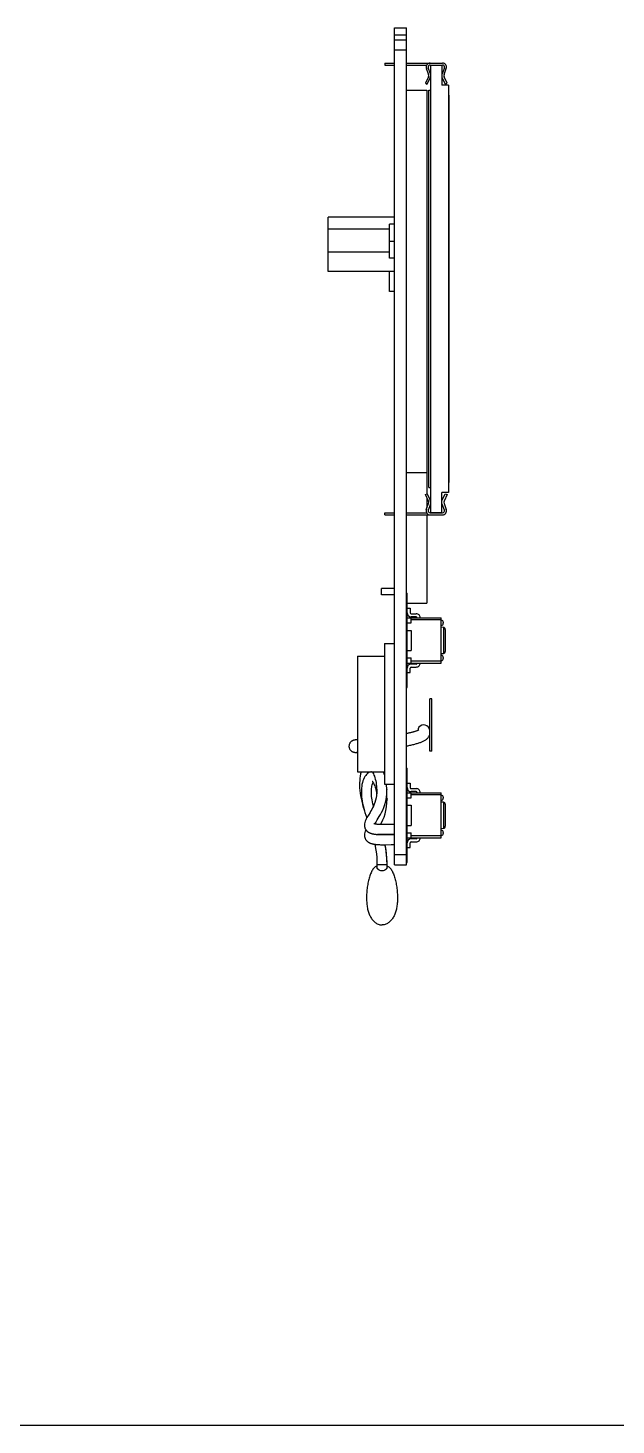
# Model space of a CAD drawing. Header units: millimetres. Extents: x 4030 to 7017, y -668 to -190.
# Drawn here: x 4180.6 to 4239.1, y -400.4 to -261.5 of the extents above; entities that cross this region are included whole.
import ezdxf

# ---------------------------------------------------------------- set-up
doc = ezdxf.new("R2010")
doc.units = ezdxf.units.MM
doc.header["$LTSCALE"] = 16.335
doc.layers.get('0').update_dxf_attribs({"linetype": 'CONTINUOUS'})

msp = doc.modelspace()

# ---------------------------------------------------------------- linework, layer by layer
at = {"color": 7, "linetype": 'Continuous'}
for p, q in [((4217.084, -344.675), (4217.084, -261.475)), ((4217.084, -261.475), (4218.284, -261.475)), ((4217.084, -262.175), (4218.284, -262.175)), ((4218.284, -344.675), (4218.284, -261.475)), ((4218.284, -262.675), (4217.084, -262.675)), ((4218.284, -263.675), (4217.084, -263.675)), ((4216.12, -264.965), (4216.12, -265.165)), ((4216.12, -264.965), (4217.084, -264.965)), ((4216.12, -265.165), (4217.084, -265.165)), ((4218.284, -264.965), (4221.849, -264.965)), ((4218.284, -265.165), (4220.273, -265.165)), ((4220.62, -265.165), (4221.849, -265.165)), ((4220.684, -309.675), (4220.684, -265.175)), ((4220.684, -265.175), (4221.784, -265.175)), ((4221.784, -265.175), (4221.784, -267.175)), ((4220.454, -266.335), (4220.153, -266.98)), ((4220.244, -265.501), (4220.464, -266.106)), ((4220.334, -267.065), (4220.635, -266.419)), ((4220.652, -266.037), (4220.432, -265.433)), ((4222.036, -265.433), (4221.817, -266.037)), ((4221.833, -266.419), (4222.134, -267.065)), ((4222.005, -266.106), (4222.224, -265.501)), ((4222.315, -266.98), (4222.015, -266.335)), ((4218.284, -267.675), (4220.284, -267.675)), ((4220.153, -266.98), (4220.334, -267.065)), ((4220.284, -267.675), (4220.284, -306.675)), ((4220.484, -307.175), (4220.484, -267.675)), ((4220.484, -267.675), (4220.684, -267.675)), ((4222.464, -267.175), (4221.784, -267.175)), ((4222.134, -267.065), (4222.315, -266.98)), ((4222.464, -267.175), (4222.464, -307.675)), ((4222.484, -268.175), (4222.464, -268.175)), ((4222.484, -268.175), (4222.484, -306.675)), ((4210.484, -285.675), (4210.484, -280.275)), ((4217.084, -280.275), (4210.484, -280.275)), ((4216.584, -281.475), (4210.484, -281.475)), ((4216.584, -284.375), (4216.584, -280.975)), ((4217.084, -280.975), (4216.584, -280.975)), ((4216.584, -282.675), (4217.084, -282.675)), ((4216.584, -283.775), (4210.484, -283.775)), ((4217.084, -284.375), (4216.584, -284.375)), ((4217.084, -285.675), (4210.484, -285.675)), ((4216.584, -287.675), (4216.584, -285.675)), ((4217.084, -287.675), (4216.584, -287.675)), ((4218.284, -305.675), (4220.284, -305.675)), ((4220.284, -306.675), (4220.304, -306.675)), ((4220.304, -306.675), (4220.304, -307.785)), ((4222.484, -306.675), (4222.464, -306.675)), ((4220.153, -307.869), (4220.334, -307.785)), ((4220.454, -308.514), (4220.153, -307.869)), ((4220.304, -308.194), (4220.304, -309.182)), ((4220.334, -307.785), (4220.635, -308.43)), ((4220.484, -307.175), (4220.684, -307.175)), ((4222.464, -307.675), (4221.784, -307.675)), ((4221.784, -309.675), (4221.784, -307.675)), ((4221.833, -308.43), (4222.134, -307.785)), ((4222.315, -307.869), (4222.015, -308.514)), ((4222.134, -307.785), (4222.315, -307.869)), ((4216.12, -309.685), (4217.084, -309.685)), ((4216.12, -309.885), (4216.12, -309.685)), ((4218.284, -309.685), (4220.273, -309.685)), ((4220.244, -309.348), (4220.464, -308.744)), ((4220.652, -308.812), (4220.432, -309.416)), ((4220.62, -309.685), (4221.849, -309.685)), ((4221.784, -309.675), (4220.684, -309.675)), ((4222.036, -309.416), (4221.817, -308.812)), ((4222.005, -308.744), (4222.224, -309.348)), ((4216.12, -309.885), (4217.084, -309.885)), ((4218.284, -309.885), (4221.849, -309.885)), ((4220.304, -309.885), (4220.304, -318.675)), ((4217.084, -317.225), (4215.784, -317.225)), ((4215.784, -317.825), (4215.784, -317.225)), ((4217.084, -317.825), (4215.784, -317.825)), ((4218.284, -317.67), (4218.334, -317.67)), ((4218.334, -327.07), (4218.334, -317.67)), ((4218.334, -318.675), (4220.304, -318.675)), ((4218.334, -319.17), (4218.634, -319.17)), ((4218.634, -319.17), (4218.634, -319.62)), ((4218.284, -320.17), (4218.334, -320.17)), ((4218.334, -320.12), (4221.734, -320.12)), ((4218.334, -320.62), (4218.734, -320.62)), ((4218.734, -319.72), (4219.234, -319.72)), ((4219.234, -320.02), (4218.734, -320.02)), ((4218.734, -320.62), (4218.734, -320.12)), ((4221.734, -320.32), (4218.734, -320.32)), ((4221.734, -324.62), (4221.734, -320.12)), ((4221.934, -320.57), (4221.934, -320.67)), ((4218.334, -321.37), (4218.734, -321.37)), ((4218.734, -321.37), (4218.734, -323.37)), ((4221.941, -321.078), (4221.734, -321.07)), ((4221.941, -321.078), (4221.941, -323.663)), ((4222.134, -321.278), (4222.134, -323.463)), ((4216.084, -322.675), (4217.084, -322.675)), ((4216.084, -322.675), (4216.084, -336.675)), ((4218.334, -323.37), (4218.734, -323.37)), ((4221.734, -323.67), (4221.941, -323.663)), ((4213.384, -323.925), (4216.084, -323.925)), ((4213.384, -323.925), (4213.384, -335.425)), ((4218.284, -324.57), (4218.334, -324.57)), ((4218.334, -324.12), (4218.734, -324.12)), ((4218.334, -324.62), (4221.734, -324.62)), ((4218.734, -324.62), (4218.734, -324.12)), ((4221.734, -324.42), (4218.734, -324.42)), ((4219.234, -324.72), (4218.734, -324.72)), ((4218.734, -325.02), (4219.234, -325.02)), ((4221.934, -324.07), (4221.934, -324.17)), ((4218.334, -325.57), (4218.634, -325.57)), ((4218.634, -325.57), (4218.634, -325.12)), ((4218.284, -327.07), (4218.334, -327.07)), ((4220.784, -328.175), (4220.584, -328.175)), ((4220.584, -333.375), (4220.584, -328.175)), ((4220.784, -333.375), (4220.784, -328.175)), ((4220.426, -330.969), (4220.427, -330.969)), ((4213.24, -332.261), (4213.205, -332.266)), ((4213.278, -332.256), (4213.24, -332.261)), ((4213.318, -332.25), (4213.278, -332.256)), ((4220.784, -333.375), (4220.584, -333.375)), ((4213.384, -335.425), (4216.084, -335.425)), ((4218.284, -335.061), (4218.334, -335.061)), ((4218.334, -344.461), (4218.334, -335.061)), ((4215.302, -337.066), (4215.308, -337.245)), ((4216.084, -336.675), (4217.084, -336.675)), ((4216.307, -337.187), (4216.308, -337.228)), ((4218.284, -337.561), (4218.334, -337.561)), ((4218.334, -336.561), (4218.634, -336.561)), ((4218.334, -337.511), (4221.734, -337.511)), ((4218.634, -336.561), (4218.634, -337.011)), ((4218.734, -337.111), (4219.234, -337.111)), ((4219.234, -337.411), (4218.734, -337.411)), ((4218.734, -338.011), (4218.734, -337.511)), ((4221.734, -342.011), (4221.734, -337.511)), ((4213.912, -338.748), (4213.909, -338.738)), ((4213.912, -338.748), (4213.968, -338.938)), ((4213.968, -338.938), (4214.06, -339.231)), ((4214.932, -338.618), (4214.889, -338.426)), ((4216.332, -338.123), (4216.333, -338.164)), ((4216.333, -338.167), (4216.333, -338.146)), ((4218.334, -338.011), (4218.734, -338.011)), ((4218.334, -338.761), (4218.734, -338.761)), ((4221.734, -337.711), (4218.734, -337.711)), ((4218.734, -338.761), (4218.734, -340.761)), ((4221.941, -338.468), (4221.734, -338.461)), ((4221.934, -337.961), (4221.934, -338.061)), ((4221.941, -338.468), (4221.941, -341.053)), ((4222.134, -338.668), (4222.134, -340.854)), ((4214.042, -339.167), (4214.034, -339.138)), ((4214.06, -339.231), (4214.065, -339.246)), ((4214.089, -340.737), (4214.089, -340.74)), ((4215.671, -341.678), (4215.746, -341.679)), ((4215.777, -340.68), (4215.708, -340.678)), ((4215.777, -341.684), (4215.711, -341.682)), ((4215.746, -341.679), (4215.823, -341.68)), ((4215.847, -340.681), (4215.777, -340.68)), ((4215.845, -341.685), (4215.777, -341.684)), ((4215.823, -341.68), (4215.94, -341.681)), ((4215.914, -341.686), (4215.845, -341.685)), ((4215.918, -340.681), (4215.847, -340.681)), ((4215.986, -341.686), (4215.914, -341.686)), ((4215.993, -340.681), (4215.918, -340.681)), ((4215.94, -341.681), (4216.021, -341.682)), ((4216.1, -341.686), (4215.986, -341.686)), ((4216.193, -340.681), (4215.993, -340.681)), ((4216.021, -341.682), (4216.104, -341.682)), ((4216.305, -341.685), (4216.1, -341.686)), ((4216.104, -341.682), (4216.19, -341.681)), ((4216.19, -341.681), (4216.891, -341.673)), ((4216.323, -340.68), (4216.193, -340.681)), ((4216.82, -341.678), (4216.305, -341.685)), ((4216.768, -340.674), (4216.323, -340.68)), ((4216.997, -340.673), (4216.768, -340.674)), ((4217.084, -340.672), (4216.997, -340.673)), ((4218.334, -340.761), (4218.734, -340.761)), ((4218.334, -341.511), (4218.734, -341.511)), ((4218.734, -342.011), (4218.734, -341.511)), ((4221.734, -341.061), (4221.941, -341.053)), ((4221.934, -341.461), (4221.934, -341.561)), ((4214.092, -341.732), (4214.092, -341.736)), ((4215.671, -342.682), (4215.744, -342.683)), ((4215.744, -342.683), (4215.818, -342.685)), ((4215.818, -342.685), (4215.893, -342.685)), ((4215.893, -342.685), (4216.009, -342.686)), ((4216.009, -342.686), (4216.089, -342.686)), ((4216.089, -342.686), (4216.172, -342.686)), ((4216.182, -342.875), (4216.147, -342.686)), ((4216.172, -342.686), (4216.729, -342.68)), ((4216.237, -343.236), (4216.182, -342.875)), ((4216.893, -342.678), (4217.005, -342.677)), ((4217.005, -342.677), (4217.084, -342.677)), ((4218.284, -341.961), (4218.334, -341.961)), ((4218.334, -342.011), (4221.734, -342.011)), ((4218.334, -342.961), (4218.634, -342.961)), ((4218.634, -342.961), (4218.634, -342.511)), ((4221.734, -341.811), (4218.734, -341.811)), ((4219.234, -342.111), (4218.734, -342.111)), ((4218.734, -342.411), (4219.234, -342.411)), ((4215.328, -344.33), (4215.334, -344.666)), ((4216.28, -343.604), (4216.237, -343.236)), ((4216.312, -343.978), (4216.28, -343.604)), ((4216.33, -344.358), (4216.312, -343.978)), ((4216.33, -344.382), (4216.33, -344.358)), ((4217.084, -343.675), (4218.284, -343.675)), ((4218.284, -344.461), (4218.334, -344.461)), ((4215.334, -344.666), (4216.334, -344.666)), ((4215.334, -344.666), (4215.334, -344.916)), ((4216.334, -344.916), (4216.334, -344.666)), ((4217.084, -344.675), (4218.284, -344.675)), ((4030.244, -400.389), (4327.244, -400.389))]:
    msp.add_line(p, q, dxfattribs=at)
for points in [[(4219.502, -331.268), (4219.503, -331.268), (4219.504, -331.266), (4219.504, -331.266), (4219.501, -331.268), (4219.495, -331.272), (4219.487, -331.278), (4219.475, -331.285), (4219.46, -331.293), (4219.441, -331.303), (4219.418, -331.314), (4219.391, -331.326), (4219.36, -331.339), (4219.324, -331.354), (4219.285, -331.369), (4219.241, -331.384), (4219.194, -331.4), (4219.145, -331.417), (4219.092, -331.434), (4219.037, -331.451), (4218.979, -331.468), (4218.919, -331.485), (4218.856, -331.502), (4218.791, -331.519), (4218.724, -331.536), (4218.655, -331.553), (4218.585, -331.57), (4218.513, -331.587), (4218.439, -331.604), (4218.365, -331.621), (4218.289, -331.637), (4218.284, -331.638)], [(4218.284, -332.864), (4218.313, -332.858), (4218.414, -332.838), (4218.514, -332.816), (4218.613, -332.795), (4218.71, -332.773), (4218.806, -332.751), (4218.901, -332.728), (4218.994, -332.705), (4219.085, -332.682), (4219.174, -332.658), (4219.26, -332.634), (4219.345, -332.61), (4219.427, -332.586), (4219.507, -332.561), (4219.585, -332.535), (4219.661, -332.509), (4219.734, -332.482), (4219.804, -332.454), (4219.872, -332.425), (4219.937, -332.396), (4220, -332.365), (4220.061, -332.332), (4220.121, -332.297), (4220.178, -332.26), (4220.233, -332.22), (4220.285, -332.177), (4220.335, -332.132), (4220.382, -332.083), (4220.427, -332.031), (4220.469, -331.974), (4220.507, -331.914), (4220.541, -331.848), (4220.57, -331.778), (4220.584, -331.737)], [(4220.584, -331.253), (4220.58, -331.241), (4220.575, -331.225), (4220.57, -331.21), (4220.564, -331.196), (4220.558, -331.182), (4220.552, -331.168), (4220.546, -331.154), (4220.54, -331.141), (4220.534, -331.128), (4220.528, -331.116), (4220.521, -331.104), (4220.515, -331.093), (4220.509, -331.083), (4220.503, -331.073), (4220.497, -331.062), (4220.489, -331.05), (4220.481, -331.038), (4220.471, -331.024), (4220.459, -331.007), (4220.444, -330.989), (4220.427, -330.969)], [(4213.205, -332.266), (4213.188, -332.269), (4213.172, -332.271), (4213.156, -332.274), (4213.141, -332.276), (4213.127, -332.279), (4213.112, -332.282), (4213.098, -332.284), (4213.084, -332.287), (4213.07, -332.29), (4213.055, -332.293), (4213.041, -332.297), (4213.025, -332.301), (4213.009, -332.305), (4212.992, -332.31), (4212.973, -332.316), (4212.952, -332.323), (4212.929, -332.332), (4212.903, -332.344), (4212.874, -332.358), (4212.842, -332.376), (4212.807, -332.398), (4212.773, -332.423), (4212.739, -332.453), (4212.705, -332.487), (4212.673, -332.524), (4212.644, -332.565), (4212.618, -332.609), (4212.595, -332.657), (4212.575, -332.709), (4212.56, -332.764), (4212.55, -332.824), (4212.546, -332.889), (4212.547, -332.939)], [(4212.547, -332.939), (4212.553, -332.99), (4212.566, -333.05), (4212.584, -333.106), (4212.606, -333.157), (4212.632, -333.205), (4212.661, -333.249), (4212.692, -333.288), (4212.726, -333.324), (4212.762, -333.357), (4212.799, -333.386), (4212.837, -333.411), (4212.875, -333.432), (4212.913, -333.45), (4212.949, -333.464), (4212.982, -333.475), (4213.012, -333.483), (4213.04, -333.489), (4213.063, -333.493), (4213.084, -333.497), (4213.102, -333.499), (4213.12, -333.501), (4213.135, -333.502), (4213.151, -333.503), (4213.166, -333.504), (4213.181, -333.505), (4213.196, -333.505), (4213.211, -333.506), (4213.226, -333.506), (4213.243, -333.506), (4213.259, -333.506), (4213.276, -333.506), (4213.294, -333.506), (4213.313, -333.506), (4213.332, -333.505), (4213.351, -333.505), (4213.384, -333.504)], [(4213.384, -332.242), (4213.363, -332.245), (4213.318, -332.25)], [(4213.322, -333.463), (4213.323, -333.463), (4213.324, -333.463), (4213.327, -333.462), (4213.33, -333.462), (4213.335, -333.461), (4213.34, -333.46), (4213.346, -333.459), (4213.353, -333.458), (4213.361, -333.456), (4213.37, -333.455), (4213.379, -333.453), (4213.384, -333.453)], [(4213.776, -335.425), (4213.764, -335.459), (4213.71, -335.654), (4213.666, -335.861), (4213.634, -336.076), (4213.612, -336.302), (4213.601, -336.536), (4213.6, -336.779)], [(4214.774, -335.425), (4214.711, -335.439), (4214.604, -335.478), (4214.501, -335.533), (4214.4, -335.604), (4214.304, -335.69), (4214.215, -335.791), (4214.131, -335.908), (4214.055, -336.042), (4213.988, -336.188), (4213.93, -336.345), (4213.881, -336.514), (4213.842, -336.692), (4213.812, -336.878), (4213.791, -337.071), (4213.779, -337.272), (4213.777, -337.48)], [(4214.835, -335.425), (4214.843, -335.433), (4214.881, -335.481), (4214.927, -335.552), (4214.977, -335.646), (4215.028, -335.757), (4215.078, -335.883), (4215.125, -336.025), (4215.168, -336.179), (4215.207, -336.341), (4215.24, -336.512), (4215.267, -336.691), (4215.288, -336.876), (4215.302, -337.066)], [(4216.084, -335.746), (4216.054, -335.648), (4215.993, -335.476), (4215.972, -335.425)], [(4213.6, -336.779), (4213.61, -337.029), (4213.63, -337.286), (4213.66, -337.548), (4213.701, -337.816), (4213.752, -338.088), (4213.812, -338.363), (4213.883, -338.641), (4213.909, -338.738)], [(4213.777, -337.48), (4213.784, -337.693), (4213.8, -337.913), (4213.825, -338.137), (4213.86, -338.365), (4213.903, -338.597)], [(4214.889, -338.426), (4214.853, -338.237), (4214.823, -338.054), (4214.801, -337.877), (4214.787, -337.706), (4214.779, -337.543), (4214.777, -337.387), (4214.782, -337.239), (4214.793, -337.099), (4214.809, -336.97), (4214.83, -336.849), (4214.856, -336.739), (4214.885, -336.644), (4214.916, -336.561), (4214.948, -336.493)], [(4214.895, -336.398), (4214.877, -336.392), (4214.862, -336.384), (4214.865, -336.388), (4214.882, -336.404), (4214.908, -336.434), (4214.942, -336.483), (4214.982, -336.55), (4215.024, -336.631), (4215.066, -336.725), (4215.108, -336.833), (4215.148, -336.951), (4215.185, -337.077), (4215.218, -337.211)], [(4215.218, -337.211), (4215.248, -337.352), (4215.274, -337.499), (4215.294, -337.637)], [(4215.308, -337.244), (4215.304, -337.502), (4215.283, -337.781), (4215.246, -338.038)], [(4216.205, -338.344), (4216.266, -337.983), (4216.301, -337.595), (4216.308, -337.228)], [(4216.308, -337.232), (4216.303, -337.06), (4216.289, -336.84), (4216.272, -336.675)], [(4213.903, -338.597), (4213.955, -338.83), (4214.014, -339.065), (4214.034, -339.138)], [(4215.246, -338.038), (4215.196, -338.269), (4215.134, -338.476), (4215.062, -338.668), (4214.983, -338.849), (4214.899, -339.018), (4214.814, -339.178), (4214.727, -339.33), (4214.642, -339.474)], [(4214.988, -338.837), (4214.982, -338.814), (4214.932, -338.618)], [(4215.133, -340.628), (4215.156, -340.579), (4215.211, -340.475), (4215.281, -340.353), (4215.363, -340.214), (4215.458, -340.058), (4215.562, -339.883), (4215.673, -339.69), (4215.788, -339.477), (4215.905, -339.238), (4216.018, -338.97), (4216.121, -338.674), (4216.205, -338.344)], [(4215.68, -340.678), (4215.688, -340.663), (4215.805, -340.447), (4215.923, -340.204), (4216.039, -339.932), (4216.143, -339.631), (4216.228, -339.297), (4216.291, -338.93), (4216.326, -338.535), (4216.333, -338.164)], [(4216.333, -338.13), (4216.325, -337.939), (4216.312, -337.751), (4216.299, -337.62)], [(4214.042, -339.167), (4214.055, -339.213), (4214.135, -339.473), (4214.223, -339.74), (4214.318, -340.015), (4214.32, -340.02)], [(4214.642, -339.474), (4214.48, -339.742), (4214.406, -339.867), (4214.336, -339.99), (4214.273, -340.109), (4214.217, -340.226), (4214.167, -340.346), (4214.127, -340.473), (4214.099, -340.606), (4214.089, -340.736)], [(4214.089, -340.737), (4214.089, -340.777), (4214.092, -340.82), (4214.097, -340.863), (4214.104, -340.905), (4214.113, -340.947), (4214.125, -340.989), (4214.138, -341.029), (4214.154, -341.068), (4214.172, -341.106), (4214.192, -341.143), (4214.213, -341.178), (4214.236, -341.212), (4214.26, -341.244), (4214.286, -341.275), (4214.312, -341.303), (4214.34, -341.33), (4214.368, -341.356), (4214.397, -341.379), (4214.426, -341.401), (4214.456, -341.422), (4214.486, -341.441), (4214.516, -341.459), (4214.546, -341.476), (4214.577, -341.491), (4214.608, -341.506), (4214.638, -341.519), (4214.669, -341.532), (4214.7, -341.543), (4214.731, -341.554), (4214.763, -341.564), (4214.794, -341.574), (4214.826, -341.583), (4214.857, -341.591), (4214.889, -341.599), (4214.922, -341.606), (4214.954, -341.613), (4214.987, -341.619), (4215.02, -341.625), (4215.054, -341.63), (4215.087, -341.636), (4215.122, -341.64)], [(4214.229, -341.202), (4214.222, -341.216), (4214.172, -341.338), (4214.131, -341.467), (4214.103, -341.6), (4214.092, -341.732)], [(4215.708, -340.678), (4215.64, -340.677), (4215.606, -340.676), (4215.573, -340.674), (4215.54, -340.673), (4215.507, -340.671), (4215.475, -340.669), (4215.443, -340.667), (4215.413, -340.665), (4215.383, -340.663), (4215.354, -340.66), (4215.326, -340.658), (4215.3, -340.655), (4215.274, -340.652), (4215.249, -340.648), (4215.225, -340.645), (4215.203, -340.642), (4215.181, -340.638), (4215.161, -340.634), (4215.141, -340.63), (4215.123, -340.626), (4215.106, -340.622), (4215.091, -340.618), (4215.076, -340.614), (4215.063, -340.61), (4215.051, -340.607), (4215.041, -340.603), (4215.032, -340.6), (4215.025, -340.597), (4215.02, -340.594)], [(4215.122, -341.64), (4215.156, -341.645), (4215.191, -341.649), (4215.226, -341.653), (4215.262, -341.656), (4215.298, -341.659), (4215.335, -341.662), (4215.371, -341.665)], [(4215.371, -341.665), (4215.408, -341.667), (4215.446, -341.669), (4215.483, -341.671), (4215.521, -341.673), (4215.558, -341.674), (4215.596, -341.676), (4215.671, -341.678)], [(4215.711, -341.682), (4215.646, -341.681), (4215.613, -341.679), (4215.581, -341.678), (4215.549, -341.677), (4215.517, -341.675), (4215.485, -341.673), (4215.455, -341.671), (4215.425, -341.669), (4215.396, -341.667), (4215.39, -341.666)], [(4217.084, -341.677), (4217.051, -341.677), (4216.82, -341.678)], [(4216.891, -341.673), (4217.062, -341.672), (4217.084, -341.672)], [(4214.092, -341.732), (4214.093, -341.766), (4214.095, -341.807), (4214.099, -341.848), (4214.105, -341.889), (4214.113, -341.93), (4214.124, -341.97), (4214.136, -342.009), (4214.15, -342.047), (4214.166, -342.084), (4214.184, -342.121), (4214.204, -342.155), (4214.225, -342.189), (4214.247, -342.221), (4214.271, -342.251), (4214.296, -342.28), (4214.322, -342.308), (4214.349, -342.334), (4214.376, -342.358), (4214.404, -342.381), (4214.432, -342.402), (4214.46, -342.422), (4214.489, -342.441), (4214.518, -342.458), (4214.548, -342.474), (4214.577, -342.49), (4214.607, -342.504), (4214.636, -342.517), (4214.666, -342.529), (4214.696, -342.541), (4214.726, -342.552), (4214.757, -342.562), (4214.787, -342.572), (4214.818, -342.581), (4214.848, -342.589), (4214.879, -342.597), (4214.91, -342.604), (4214.942, -342.611), (4214.974, -342.618), (4215.006, -342.624), (4215.038, -342.629), (4215.07, -342.635), (4215.103, -342.64), (4215.137, -342.644), (4215.17, -342.649), (4215.205, -342.653), (4215.239, -342.656), (4215.274, -342.66), (4215.309, -342.663), (4215.344, -342.666), (4215.38, -342.668), (4215.416, -342.671), (4215.452, -342.673), (4215.488, -342.675), (4215.525, -342.677), (4215.561, -342.678), (4215.598, -342.679), (4215.671, -342.682)], [(4215.118, -342.642), (4215.165, -342.873), (4215.226, -343.232), (4215.274, -343.599), (4215.309, -343.973), (4215.329, -344.354), (4215.334, -344.666)], [(4216.334, -344.666), (4216.331, -344.403), (4216.317, -344.063), (4216.292, -343.727), (4216.257, -343.395), (4216.213, -343.069), (4216.159, -342.748), (4216.147, -342.686)], [(4216.729, -342.68), (4216.782, -342.679), (4216.893, -342.678)]]:
    msp.add_lwpolyline(points, dxfattribs=at)
for centre, radius, start, end in [((4220.62, -265.365), 0.4, 90, 200), ((4220.62, -265.365), 0.2, 90, 200), ((4221.849, -265.365), 0.4, 340, 90), ((4221.849, -265.365), 0.2, 340, 90), ((4220.182, -266.208), 0.3, 335, 20), ((4220.182, -266.208), 0.5, 335, 20), ((4222.286, -266.208), 0.3, 160, 205), ((4220.62, -309.485), 0.4, 160, 270), ((4220.62, -309.485), 0.2, 160, 270), ((4220.182, -308.641), 0.3, 340, 25), ((4220.182, -308.641), 0.5, 340, 25), ((4221.849, -309.485), 0.4, 270, 20), ((4221.849, -309.485), 0.2, 270, 20), ((4222.286, -308.641), 0.3, 155, 200), ((4218.734, -319.62), 0.4, 180, 270), ((4218.734, -319.62), 0.1, 180, 270), ((4219.234, -320.12), 0.4, 359.99979, 90), ((4219.234, -320.12), 0.1, 0, 90), ((4221.734, -320.57), 0.2, 0, 90), ((4221.734, -320.67), 0.2, 270, 0), ((4221.934, -321.278), 0.2, 0, 88), ((4221.934, -323.463), 0.2, 272, 0), ((4218.734, -325.12), 0.4, 90, 180), ((4218.734, -325.12), 0.1, 90, 180), ((4219.234, -324.62), 0.4, 270, 0.00021), ((4219.234, -324.62), 0.1, 270, 0), ((4221.734, -324.07), 0.2, 0, 90), ((4221.734, -324.17), 0.2, 270, 0), ((4219.984, -331.375), 0.6, 42.52739, 175.5558), ((4210.213, -337.318), 5.095, 0.82879, 1.29564), ((4218.734, -337.011), 0.4, 180, 270), ((4218.734, -337.011), 0.1, 180, 270), ((4219.234, -337.511), 0.4, 359.99979, 90), ((4219.234, -337.511), 0.1, 0, 90), ((4224.01, -335.898), 10.492, 195.76585, 196.73025), ((4221.734, -337.961), 0.2, 0, 90), ((4221.734, -338.061), 0.2, 270, 0), ((4221.934, -338.668), 0.2, 0, 88), ((4222.456, -336.785), 8.744, 195.80886, 196.72159), ((4221.734, -341.461), 0.2, 0, 90), ((4221.734, -341.561), 0.2, 270, 0), ((4221.934, -340.854), 0.2, 272, 0), ((4218.734, -342.511), 0.4, 90, 180), ((4218.734, -342.511), 0.1, 90, 180), ((4219.234, -342.011), 0.4, 270, 0.00021), ((4219.234, -342.011), 0.1, 270, 0)]:
    msp.add_arc(centre, radius, start, end, dxfattribs=at)
for points, knots in [([(4215.334, -344.775), (4215.292, -344.796), (4215.208, -344.846), (4215.092, -344.942), (4214.982, -345.062), (4214.88, -345.208), (4214.785, -345.378), (4214.666, -345.644), (4214.541, -346.022), (4214.426, -346.517), (4214.345, -347.046), (4214.3, -347.588), (4214.291, -348.122), (4214.322, -348.626), (4214.394, -349.086), (4214.51, -349.495), (4214.647, -349.798), (4214.779, -350.012), (4214.887, -350.157), (4215.007, -350.29), (4215.138, -350.411), (4215.282, -350.516), (4215.446, -350.6), (4215.632, -350.654), (4215.765, -350.666), (4215.834, -350.666)], [0, 0, 0, 0, 0.0204208, 0.042026, 0.0653632, 0.0909856, 0.1191547, 0.149769, 0.2174315, 0.2918017, 0.3702458, 0.4499611, 0.5280978, 0.6018531, 0.6690672, 0.7300872, 0.7862079, 0.8129464, 0.8390867, 0.8648692, 0.8905313, 0.916255, 0.9424472, 0.9699461, 1, 1, 1, 1]), ([(4216.334, -344.916), (4216.334, -344.958), (4216.312, -345.024), (4216.259, -345.101), (4216.18, -345.184), (4216.04, -345.269), (4215.835, -345.31), (4215.629, -345.27), (4215.489, -345.184), (4215.409, -345.102), (4215.356, -345.025), (4215.334, -344.958), (4215.334, -344.916)], [0, 0, 0, 0, 0.0920541, 0.1459554, 0.2056832, 0.3426763, 0.4996298, 0.6566162, 0.7937861, 0.8536453, 0.9076788, 1, 1, 1, 1]), ([(4216.335, -344.775), (4216.377, -344.796), (4216.46, -344.846), (4216.577, -344.942), (4216.687, -345.062), (4216.789, -345.208), (4216.883, -345.378), (4217.002, -345.644), (4217.128, -346.022), (4217.242, -346.517), (4217.323, -347.046), (4217.369, -347.588), (4217.377, -348.122), (4217.347, -348.626), (4217.274, -349.086), (4217.158, -349.495), (4217.021, -349.798), (4216.89, -350.012), (4216.781, -350.157), (4216.661, -350.29), (4216.531, -350.411), (4216.386, -350.516), (4216.222, -350.6), (4216.036, -350.654), (4215.903, -350.666), (4215.834, -350.666)], [0, 0, 0, 0, 0.0204208, 0.042026, 0.0653632, 0.0909856, 0.1191547, 0.149769, 0.2174315, 0.2918017, 0.3702458, 0.4499611, 0.5280977, 0.6018531, 0.6690672, 0.7300872, 0.7862079, 0.8129464, 0.8390867, 0.8648692, 0.8905313, 0.916255, 0.9424472, 0.9699461, 1, 1, 1, 1])]:
    msp.add_open_spline(points, degree=3, knots=knots, dxfattribs=at)

doc.saveas('drawing.dxf')
